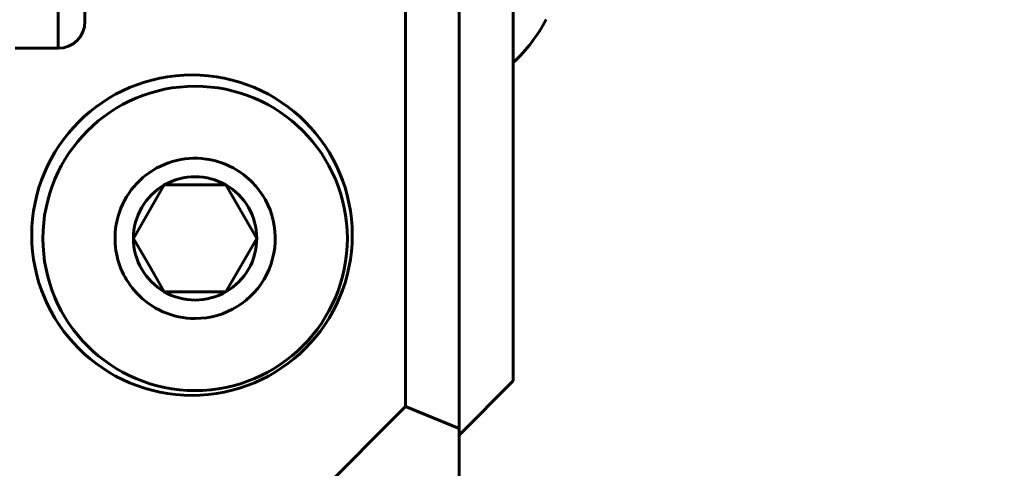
# Model space of a CAD drawing. Header units: millimetres. Extents: x 15 to 415, y 5 to 292.
# Drawn here: x 124.71 to 133.83, y 78.4 to 82.61 of the extents above; entities that cross this region are included whole.
import ezdxf

# ---------------------------------------------------------------- set-up
doc = ezdxf.new("R2010")
doc.units = ezdxf.units.MM
doc.layers.add('Annotations', color=7, linetype='Continuous')
doc.layers.add('Geometries', color=7, linetype='Continuous')
doc.styles.add('Shapr4', font='txt', dxfattribs={"height": 3.3495})
doc.dimstyles.new('ISO-25', dxfattribs={"dimtxt": 2.5, "dimasz": 2.5, "dimexe": 1.25, "dimexo": 0.625, "dimtad": 1, "dimtxsty": 'Standard', "dimcen": 2.5, "dimadec": 0, "dimazin": 0, "dimtfac": 1, "dimtmove": 0, "dimatfit": 3, "dimfxl": 1, "dimarcsym": 0})

# ---------------------------------------------------------------- blocks, each defined once
blk = doc.blocks.new('*D4')
at = {"layer": 'Annotations', "color": 0, "linetype": 'Continuous', "lineweight": 15}
for p, q in [((126.8836, 146.2799), (154.0833, 146.2799)), ((152.8333, 143.7799), (152.8333, 69.5821)), ((113.9652, 67.0821), (154.0833, 67.0821))]:
    blk.add_line(p, q, dxfattribs=at)
at = {"layer": 'Annotations', "color": 0}
for points in [[(153.2499, 143.7799), (152.4166, 143.7799), (152.8333, 146.2799)], [(152.4166, 69.5821), (153.2499, 69.5821), (152.8333, 67.0821)]]:
    blk.add_solid(points, dxfattribs=at)
at = {"layer": 'Defpoints', "color": 0}
for p in [(126.2586, 146.2799), (113.3402, 67.0821), (152.8333, 67.0821)]:
    blk.add_point(p, dxfattribs=at)
at = {"layer": 'Annotations', "color": 0, "lineweight": 15, "insert": (150.1395, 103.8507), "char_height": 3.3495, "attachment_point": 5, "rotation": 90, "style": 'Shapr4'}
blk.add_mtext('\\A1;158,4', dxfattribs=at)

msp = doc.modelspace()

# ---------------------------------------------------------------- linework, layer by layer
at = {"layer": 'Geometries', "linetype": 'Continuous', "lineweight": 40}
for p, q in [((128.8298, 85.5353), (128.8298, 78.7767)), ((128.3298, 78.9838), (128.3298, 84.5022)), ((129.3371, 82.2037), (129.3371, 84.5116)), ((125.0772, 82.89), (125.0772, 82.338)), ((125.3272, 82.588), (125.3272, 82.9247)), ((125.0772, 82.338), (124.6756, 82.338)), ((129.3371, 79.2225), (129.3371, 82.2037)), ((126.0704, 81.0576), (125.7817, 80.5576)), ((126.359, 81.0576), (126.0704, 81.0576)), ((126.6477, 81.0576), (126.359, 81.0576)), ((126.9364, 80.5576), (126.6477, 81.0576)), ((125.6091, 80.5689), (125.609, 80.5576)), ((125.609, 80.5576), (125.6091, 80.5459)), ((125.7817, 80.5576), (125.9473, 80.2709)), ((126.6477, 80.0576), (126.9364, 80.5576)), ((126.0704, 80.0576), (125.9473, 80.2709)), ((126.0704, 80.0576), (126.2777, 80.0576)), ((126.359, 80.0576), (126.2777, 80.0576)), ((126.359, 80.0576), (126.6477, 80.0576)), ((128.8298, 78.7152), (129.3371, 79.2225)), ((126.75, 77.4041), (128.3298, 78.9838)), ((128.8298, 78.7767), (128.3298, 78.9838)), ((128.8298, 78.7767), (128.8298, 78.7152)), ((128.8298, 78.7152), (128.8298, 78.0232))]:
    msp.add_line(p, q, dxfattribs=at)
at = {"layer": 'Geometries', "linetype": 'Continuous', "lineweight": 40, "flags": 128}
for points in [[(126.96, 81.0063), (126.9533, 81.0152), (126.9413, 81.0304), (126.9289, 81.0453), (126.9161, 81.0598), (126.9029, 81.0741), (126.8894, 81.088), (126.8818, 81.0955)], [(125.6091, 80.5459), (125.6093, 80.539), (125.61, 80.5202), (125.6112, 80.5012), (125.6129, 80.482), (125.6137, 80.4746)]]:
    msp.add_lwpolyline(points, dxfattribs=at)
at = {"layer": 'Geometries', "linetype": 'Continuous', "lineweight": 40}
for centre, radius in [((126.3298, 80.5877), 1.5), ((126.359, 80.5576), 1.425)]:
    msp.add_circle(centre, radius, dxfattribs=at)
for centre, radius, start, end in [((125.0772, 82.588), 0.25, 270, 0), ((128.2491, 83.3576), 1.586, 313.31319, 331.77733), ((126.359, 80.5576), 0.75, 82.12316, 179.14403), ((126.359, 80.5576), 0.75, 45.81453, 82.12316), ((126.359, 80.5576), 0.5774, 60, 120), ((126.359, 80.5576), 0.5774, 120, 180), ((126.359, 80.5576), 0.75, 270, 36.7456), ((126.359, 80.5576), 0.5774, 0, 60), ((126.359, 80.5576), 0.5774, 180, 240), ((126.359, 80.5576), 0.5774, 300, 0), ((126.359, 80.5576), 0.75, 186.36131, 222.63656), ((126.359, 80.5576), 0.75, 222.63656, 270), ((126.359, 80.5576), 0.5774, 240, 300)]:
    msp.add_arc(centre, radius, start, end, dxfattribs=at)

# ---------------------------------------------------------------- dimensions: what is measured, and where the dimension line sits
at = {"layer": 'Annotations', "linetype": 'Continuous', "lineweight": 15}
dim = msp.add_linear_dim(base=(152.8333, 67.0821), p1=(126.2586, 146.2799), p2=(113.3402, 67.0821), angle=270, dimstyle='ISO-25', override={"dimscale": 1, "dimgap": 0.7, "dimdec": 2, "dimlfac": 2, "dimrnd": 0.01, "dimzin": 8, "dimdsep": 44, "dimtxsty": 'Shapr4', "dimse1": 0, "dimse2": 0, "dimadec": 2, "dimtol": 0, "dimlim": 0, "dimtp": 0, "dimtm": 0, "dimtfac": 0.6, "dimtdec": 8, "dimfrac": 2, "dimtolj": 1, "dimlwd": 15, "dimlwe": 15}, dxfattribs=at)
dim.commit()
dim.dimension.update_dxf_attribs({"geometry": '*D4', "text_midpoint": (152.8333, 103.8507), "dimtype": 160})

doc.saveas('drawing.dxf')
